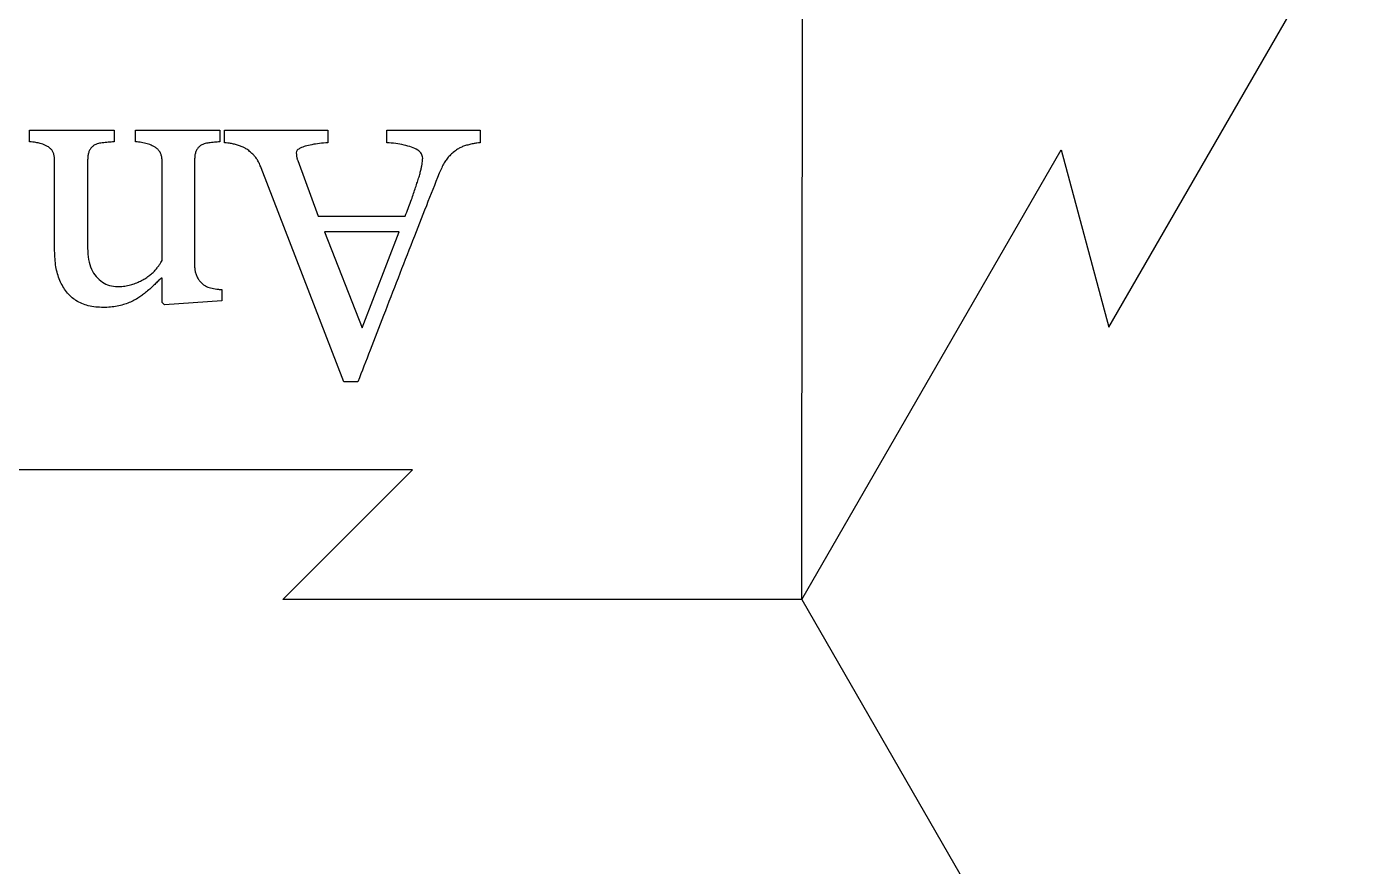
# Model space of a CAD drawing. Extents: x 1 to 437, y 7 to 187.
# Drawn here: x 119.12 to 152.97, y 119.49 to 140.66 of the extents above; entities that cross this region are included whole.
import ezdxf

# ---------------------------------------------------------------- set-up
doc = ezdxf.new("R2010")
doc.units = 0
doc.layers.add('Base', color=7, linetype='CONTINUOUS')

msp = doc.modelspace()

# ---------------------------------------------------------------- linework, layer by layer
at = {"layer": 'Base', "color": 1}
for p, q in [((146.420408, 133.083465), (152.967964, 144.424161)), ((138.674452, 126.214893), (145.222005, 137.555589)), ((145.222005, 137.555589), (146.420408, 133.083465)), ((128.853116, 129.488795), (115.758005, 129.488795)), ((125.579341, 126.214893), (128.853116, 129.488795)), ((138.674452, 126.214893), (125.579341, 126.214893)), ((138.674452, 126.214893), (145.222005, 114.874191))]:
    msp.add_line(p, q, dxfattribs=at)
at = {"layer": 'Base', "color": 3}
for p, q in [((119.193177, 138.04978), (121.323075, 138.04978)), ((119.193189, 137.758739), (119.193177, 138.04978)), ((121.323075, 138.04978), (121.323075, 137.758739)), ((121.865469, 137.758739), (121.865469, 138.04978)), ((121.865469, 138.04978), (123.995366, 138.04978)), ((123.995366, 138.04978), (123.995366, 137.758739)), ((124.114396, 137.736689), (124.114427, 138.04978)), ((124.114427, 138.04978), (126.720575, 138.04978)), ((126.720575, 138.04978), (126.720575, 137.736689)), ((128.206619, 137.736689), (128.206619, 138.04978)), ((128.206619, 138.04978), (130.56141, 138.04978)), ((130.56141, 138.04978), (130.56141, 137.736689)), ((119.823778, 135.01148), (119.823778, 137.273669)), ((120.657205, 137.308947), (120.657205, 135.073216)), ((122.53575, 134.764536), (122.53575, 137.26485)), ((123.355955, 137.308947), (123.355955, 134.623425)), ((127.121824, 131.704189), (125.036024, 137.101689)), ((125.957663, 137.286897), (126.47801, 135.884605)), ((126.47801, 135.884605), (128.669644, 135.884605)), ((126.636791, 135.492141), (127.584877, 133.066794)), ((128.51533, 135.492141), (126.636791, 135.492141)), ((127.584877, 133.066794), (128.51533, 135.492141)), ((122.53575, 134.323564), (122.513708, 134.323564)), ((122.53575, 133.710614), (122.53575, 134.323564)), ((124.043875, 134.032522), (124.043875, 133.745891)), ((122.597486, 133.648877), (122.53575, 133.710614)), ((124.043875, 133.745891), (122.597486, 133.648877)), ((127.474605, 131.704189), (127.121824, 131.704189))]:
    msp.add_line(p, q, dxfattribs=at)
at = {"layer": 'Base', "color": 1}
msp.add_open_spline([(138.674452, 126.214893), (138.682528, 131.503333), (138.698678, 142.080205), (138.722936, 157.945488), (138.739109, 168.522331), (138.747195, 173.810742)], degree=3, knots=[0, 0, 0, 0, 15.865338, 31.730653, 47.595905, 47.595905, 47.595905, 47.595905], dxfattribs=at)
at = {"layer": 'Base', "color": 3}
for points, knots in [([(119.823778, 137.273669), (119.822816, 137.305859), (119.821007, 137.366381), (119.803443, 137.450732), (119.774152, 137.52356), (119.728431, 137.584777), (119.666068, 137.634795), (119.594856, 137.669756), (119.525349, 137.696478), (119.464375, 137.717421), (119.406449, 137.733321), (119.344872, 137.744311), (119.273466, 137.752913), (119.221385, 137.756683), (119.193189, 137.758724)], [0, 0, 0, 0, 0.096458, 0.18136, 0.257118, 0.330121, 0.407946, 0.49462, 0.566997, 0.631376, 0.687954, 0.747004, 0.818838, 0.903637, 0.903637, 0.903637, 0.903637]), ([(121.323075, 137.758739), (121.299803, 137.756763), (121.2518, 137.752687), (121.177574, 137.746718), (121.10112, 137.741476), (121.026956, 137.734572), (120.959786, 137.723034), (120.892172, 137.704999), (120.82455, 137.676558), (120.761375, 137.629058), (120.713208, 137.567335), (120.68022, 137.492346), (120.660374, 137.404774), (120.658303, 137.342134), (120.657205, 137.308947)], [0, 0, 0, 0, 0.070065, 0.144528, 0.223389, 0.299979, 0.367886, 0.427558, 0.509715, 0.5863, 0.662024, 0.741946, 0.830196, 0.929635, 0.929635, 0.929635, 0.929635]), ([(122.53575, 137.26485), (122.534593, 137.296334), (122.532396, 137.356141), (122.511663, 137.440163), (122.476924, 137.512927), (122.427285, 137.574164), (122.364144, 137.625217), (122.29405, 137.660027), (122.225293, 137.689856), (122.158096, 137.711824), (122.087788, 137.728693), (122.015145, 137.74158), (121.940873, 137.752082), (121.890727, 137.756509), (121.865469, 137.758739)], [0, 0, 0, 0, 0.094324, 0.179172, 0.257623, 0.334298, 0.413728, 0.499213, 0.568148, 0.63857, 0.710943, 0.784895, 0.859834, 0.935892, 0.935892, 0.935892, 0.935892]), ([(123.995366, 137.758739), (123.972583, 137.756779), (123.92653, 137.752818), (123.856719, 137.746822), (123.78663, 137.741497), (123.718833, 137.734422), (123.656122, 137.72273), (123.590518, 137.704706), (123.523289, 137.676589), (123.460124, 137.629052), (123.411959, 137.567335), (123.378966, 137.492347), (123.35912, 137.404774), (123.357051, 137.342134), (123.355955, 137.308947)], [0, 0, 0, 0, 0.068602, 0.138669, 0.210201, 0.279487, 0.343055, 0.401309, 0.483467, 0.560053, 0.635776, 0.7157, 0.803949, 0.903388, 0.903388, 0.903388, 0.903388]), ([(125.036024, 137.101689), (125.021336, 137.137757), (124.993411, 137.20633), (124.943326, 137.299517), (124.887913, 137.380756), (124.821919, 137.453307), (124.742838, 137.521618), (124.662807, 137.583976), (124.575247, 137.628577), (124.486537, 137.662887), (124.388241, 137.691275), (124.28939, 137.714023), (124.198166, 137.730585), (124.140907, 137.734757), (124.114396, 137.736689)], [0, 0, 0, 0, 0.116769, 0.221998, 0.316732, 0.41109, 0.515215, 0.630169, 0.714213, 0.808932, 0.915212, 1.02081, 1.113241, 1.192937, 1.192937, 1.192937, 1.192937]), ([(126.720575, 137.736689), (126.648357, 137.73111), (126.512099, 137.720585), (126.321338, 137.691312), (126.159417, 137.654462), (126.035186, 137.610499), (125.947483, 137.559735), (125.919782, 137.498014), (125.923556, 137.455542), (125.926149, 137.4232), (125.931004, 137.388014), (125.937499, 137.352292), (125.946115, 137.3183), (125.953902, 137.29713), (125.957666, 137.286897)], [0, 0, 0, 0, 0.217204, 0.409813, 0.578808, 0.713629, 0.806841, 0.873082, 0.90151, 0.933984, 0.970574, 1.007956, 1.042896, 1.075589, 1.075589, 1.075589, 1.075589]), ([(130.56141, 137.736689), (130.533759, 137.733858), (130.473922, 137.727733), (130.37838, 137.709846), (130.274144, 137.686899), (130.169886, 137.657721), (130.075013, 137.620581), (129.978605, 137.568174), (129.885879, 137.496647), (129.79331, 137.414239), (129.716114, 137.324868), (129.650241, 137.222213), (129.587181, 137.101812), (129.435091, 136.742507), (129.197266, 136.126081), (128.847835, 135.245104), (128.489302, 134.320501), (128.132617, 133.399755), (127.794542, 132.528097), (127.578169, 131.970889), (127.474605, 131.704189)], [0, 0, 0, 0, 0.083355, 0.180384, 0.291352, 0.403547, 0.504812, 0.596351, 0.731732, 0.855032, 0.967779, 1.084716, 1.220165, 1.37506, 2.254704, 3.202419, 4.21822, 5.229757, 6.164679, 7.022988, 7.022988, 7.022988, 7.022988]), ([(128.669644, 135.884605), (128.695584, 135.950177), (128.744994, 136.075075), (128.812049, 136.254379), (128.869147, 136.417955), (128.919249, 136.568807), (128.965371, 136.709974), (129.008384, 136.840396), (129.042414, 136.95885), (129.069335, 137.061689), (129.088335, 137.149998), (129.100989, 137.225564), (129.108173, 137.290358), (129.11421, 137.367823), (129.087191, 137.469025), (128.979009, 137.563281), (128.824675, 137.629257), (128.636788, 137.681706), (128.427158, 137.720725), (128.28159, 137.731262), (128.206619, 137.736689)], [0, 0, 0, 0, 0.211548, 0.402942, 0.574247, 0.731282, 0.879795, 1.019792, 1.143226, 1.249468, 1.338646, 1.414124, 1.479215, 1.534145, 1.647214, 1.777141, 1.948087, 2.149051, 2.361248, 2.586595, 2.586595, 2.586595, 2.586595]), ([(120.657205, 135.073216), (120.661129, 134.977653), (120.668466, 134.798947), (120.741036, 134.552283), (120.86417, 134.356699), (121.022237, 134.213734), (121.206983, 134.124359), (121.39088, 134.102496), (121.556178, 134.112888), (121.699995, 134.136273), (121.83395, 134.177501), (121.958, 134.230147), (122.073307, 134.289431), (122.176633, 134.355534), (122.268118, 134.425065), (122.346247, 134.497809), (122.409095, 134.573752), (122.459639, 134.645881), (122.502247, 134.707952), (122.525387, 134.747034), (122.53575, 134.764536)], [0, 0, 0, 0, 0.28619, 0.535183, 0.761502, 0.970913, 1.166855, 1.367004, 1.518622, 1.66325, 1.802985, 1.937936, 2.067123, 2.191488, 2.305416, 2.411479, 2.510942, 2.600481, 2.675698, 2.736701, 2.736701, 2.736701, 2.736701]), ([(122.513705, 134.323564), (122.488301, 134.29842), (122.433956, 134.244632), (122.34553, 134.160339), (122.249052, 134.069164), (122.14884, 133.979038), (122.048757, 133.898792), (121.945997, 133.825022), (121.832077, 133.75971), (121.701966, 133.701252), (121.559013, 133.64997), (121.402389, 133.610386), (121.232313, 133.58755), (120.98692, 133.577298), (120.684811, 133.605142), (120.35632, 133.736227), (120.10937, 133.966105), (119.942244, 134.264877), (119.839666, 134.62056), (119.829274, 134.876233), (119.823778, 135.01148)], [0, 0, 0, 0, 0.107228, 0.229383, 0.36648, 0.505472, 0.633566, 0.751161, 0.884617, 1.026706, 1.178585, 1.33972, 1.510386, 1.692335, 2.076231, 2.41188, 2.733377, 3.067428, 3.427939, 3.832819, 3.832819, 3.832819, 3.832819]), ([(123.355955, 134.623425), (123.357262, 134.590884), (123.359832, 134.526874), (123.381977, 134.433766), (123.417502, 134.347101), (123.46572, 134.268016), (123.526315, 134.199093), (123.590166, 134.144739), (123.658351, 134.108997), (123.724914, 134.083079), (123.798111, 134.064355), (123.876332, 134.050426), (123.958723, 134.039191), (124.015101, 134.034775), (124.043875, 134.032522)], [0, 0, 0, 0, 0.097515, 0.191824, 0.285319, 0.377584, 0.468225, 0.55979, 0.627205, 0.698176, 0.773703, 0.85342, 0.936469, 1.02304, 1.02304, 1.02304, 1.02304])]:
    msp.add_open_spline(points, degree=3, knots=knots, dxfattribs=at)

doc.saveas('drawing.dxf')
